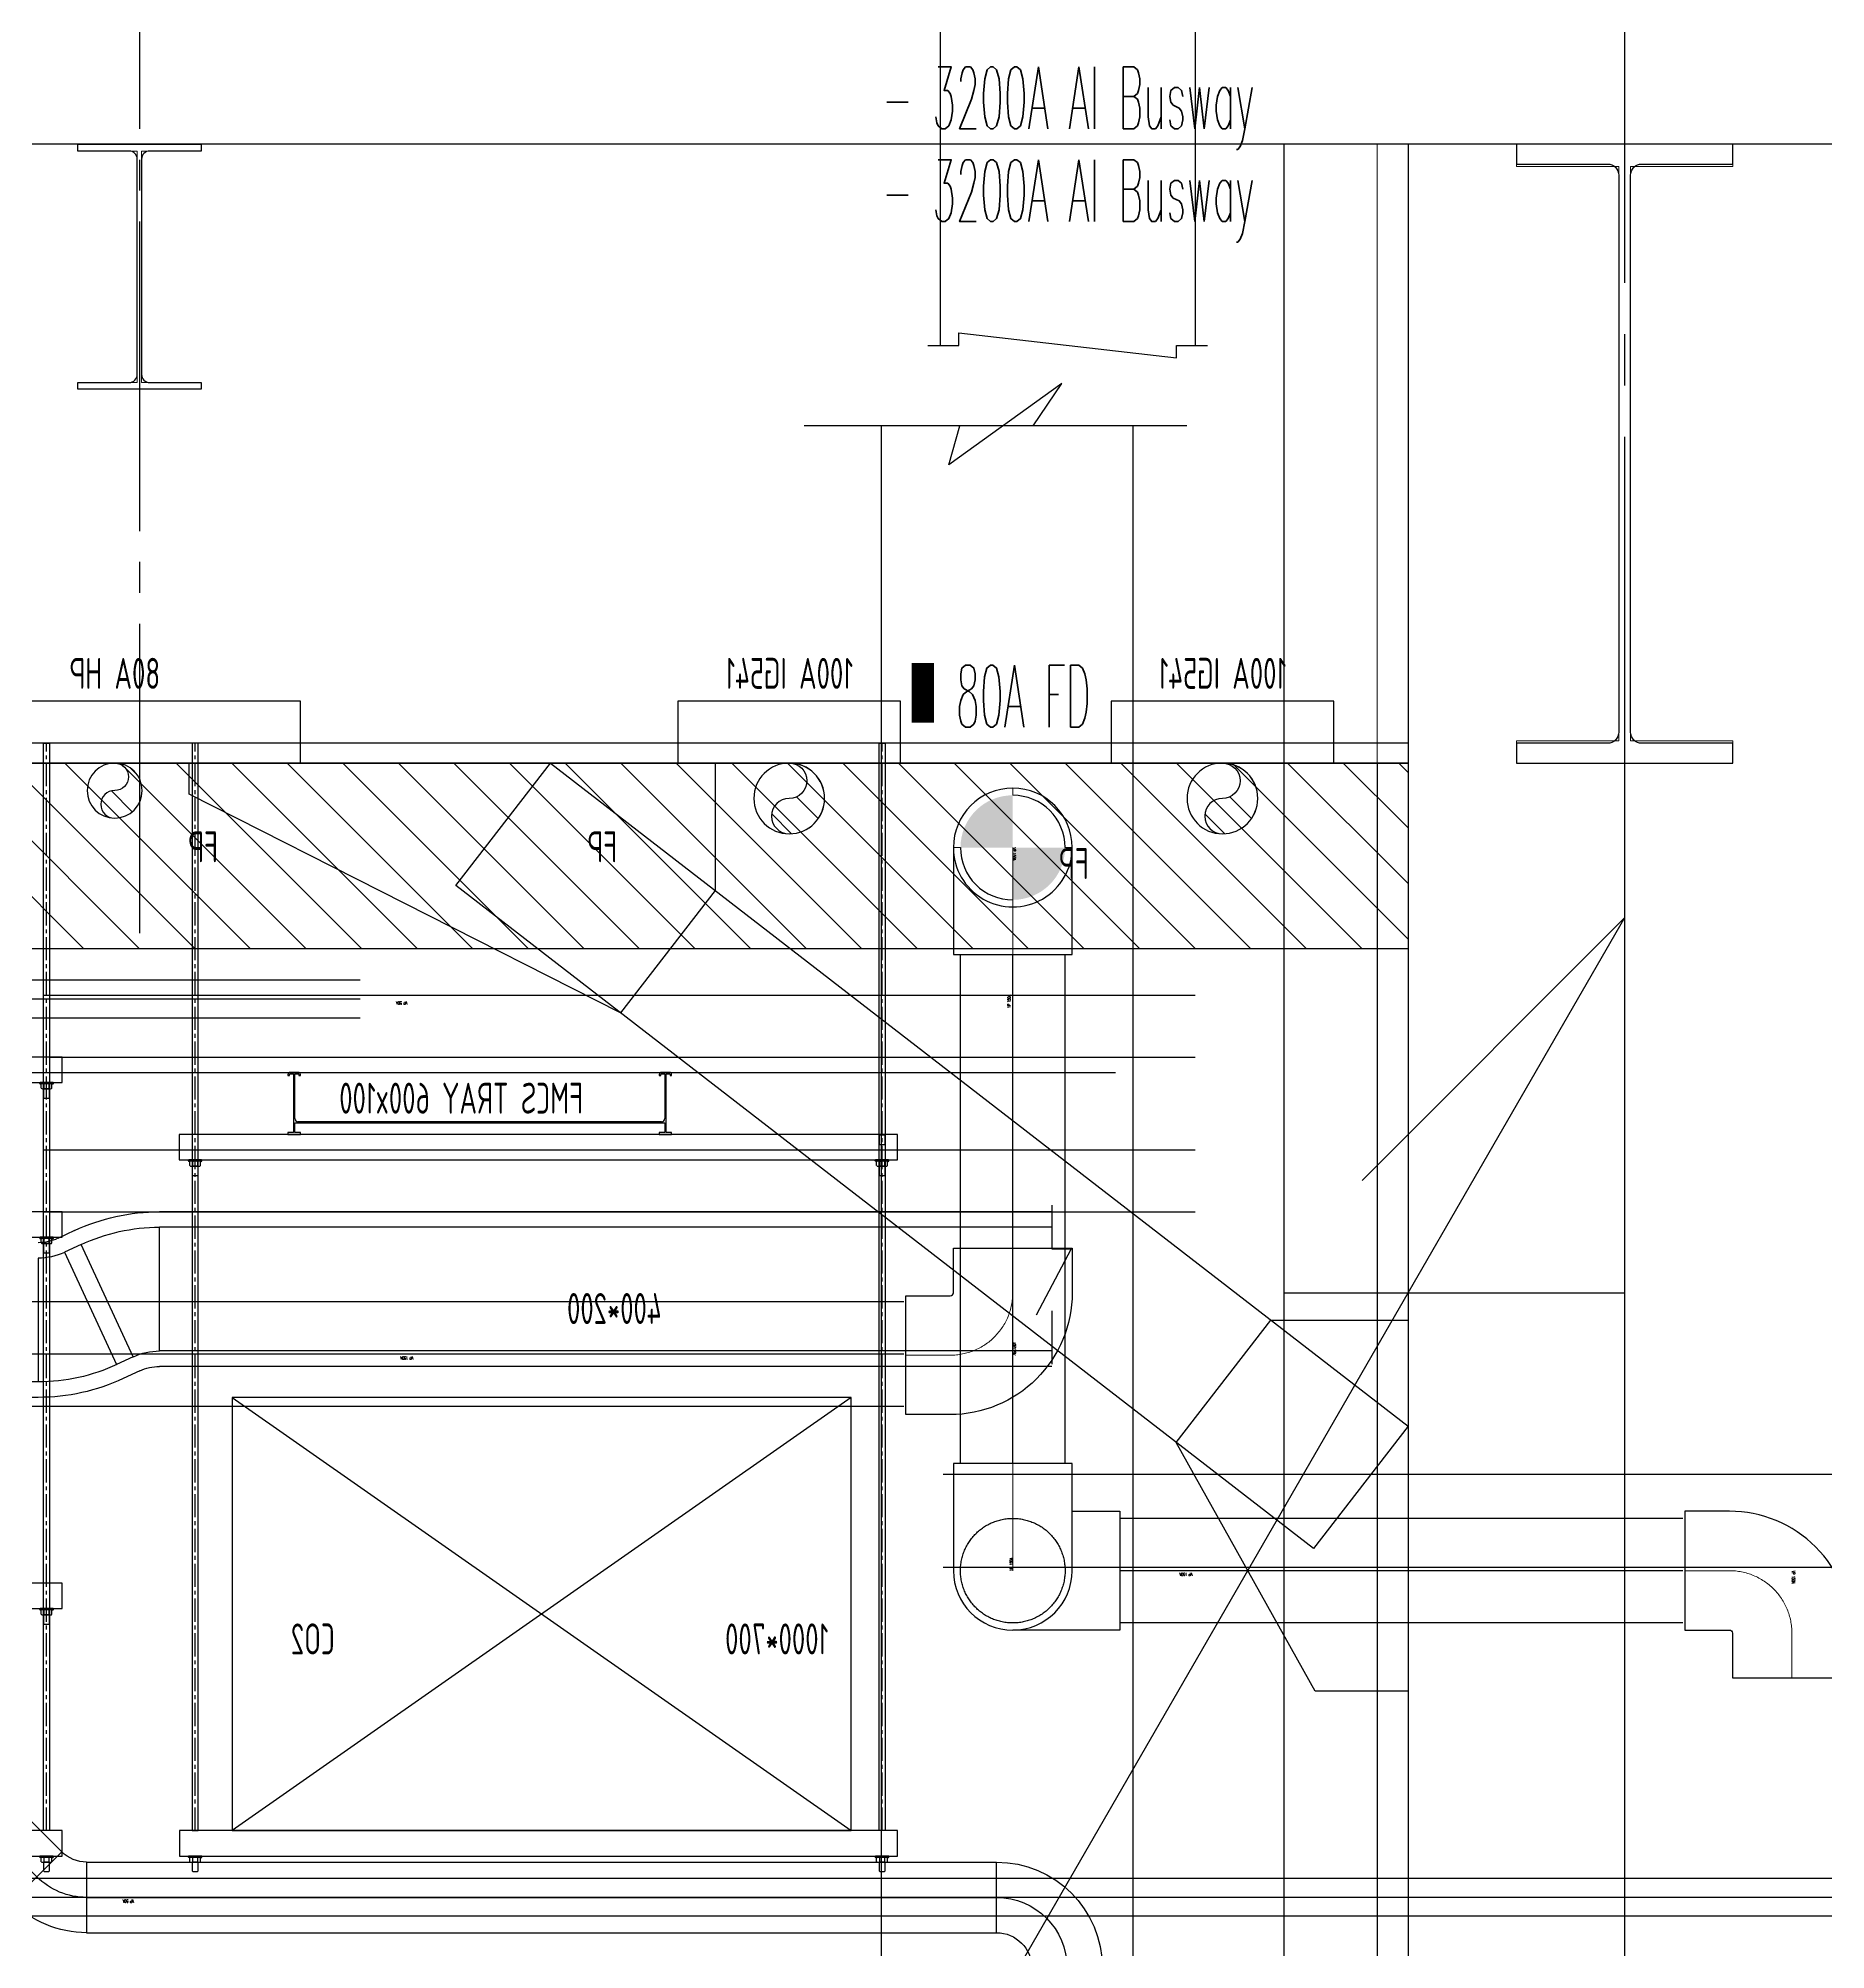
# Model space of a CAD drawing. Header units: millimetres. Extents: x -192235 to 515711, y 45168 to 947868.
# Drawn here: x 172436 to 175325, y 460807 to 463896 of the extents above; entities that cross this region are included whole.
import ezdxf
from ezdxf.enums import TextEntityAlignment as Align

# ---------------------------------------------------------------- set-up
doc = ezdxf.new("R2010")
doc.units = ezdxf.units.MM
doc.header["$LTSCALE"] = 1000
doc.header["$PDMODE"] = 1
for name, pattern in [('CENTER', [50.8, 31.75, -6.35, 6.35, -6.35]), ('DASHED', [19.05, 12.7, -6.35]), ('DIVIDE2', [15.875, 6.35, -3.175, 0, -3.175, 0, -3.175]), ('TPH12-SEC-@20-1$0$CENTERK0', [0.65, 0.5, -0.05, 0.05, -0.05]), ('TPH12-SEC-@20-1$0$CENTERK5', [6.916, 6.667, -0.083, 0.083, -0.083]), ('YFM1P-短$0$CENTER2', [1.125, 0.75, -0.125, 0.125, -0.125])]:
    doc.linetypes.add(name, pattern=pattern)
for name, color, linetype in [('0317新路徑', 240, 'Continuous'), ('E-POWER-CABL', 80, 'Continuous'), ('L10 電池室消防排水 動力管', 240, 'Continuous'), ('M-TXT', 3, 'Continuous'), ('TPH12-SEC-@20-1$0$H-SIN', 252, 'TPH12-SEC-@20-1$0$CENTERK5'), ('TPH12-SEC-@20-1$0$KABE1', 252, 'Continuous'), ('TPH12-SEC-@20-1$0$SIAGE1', 252, 'Continuous'), ('TPH12-SEC-@20-1$0$SIN-M', 252, 'Continuous'), ('TPH12-SEC-@20-1$0$STEEL2', 252, 'Continuous'), ('TPH12-SEC-@20-1$0$STEEL3', 252, 'Continuous'), ('TPH12-SEC-@20-1$0$YAJI', 252, 'Continuous'), ('YFM1P-短$0$A-WALL-IN.200K', 7, 'Continuous'), ('YFM1P-短$0$E-BWY-EQPM-N4', 40, 'Continuous'), ('YFM1P-短$0$E-XTR', 4, 'Continuous'), ('YFM1P-短$0$FS-LINE', 10, 'Continuous'), ('YFM1P-短$0$M-FOUN', 252, 'Continuous'), ('YFM1P-短$0$M-PIPE-CHWS12', 130, 'Continuous'), ('YFM1P-短$0$S-BEAM', 7, 'Continuous'), ('YFM1P-短$0$S-COL', 7, 'Continuous'), ('YFM1P-短$0$SM-SEC-Cm$0$SUPPORT', 2, 'Continuous'), ('YFM1P-短$0$SUPPORT', 2, 'Continuous'), ('YFM1P-短$0$U-ELE', 2, 'Continuous'), ('YFM1P-短$0$U-TXT', 3, 'Continuous')]:
    doc.layers.add(name, color=color, linetype=linetype)
doc.styles.add('aa-txt', font='simplex.shx', dxfattribs={"width": 0.7, "bigfont": 'chineset.shx'})
doc.styles.add('Romans', font='romans.shx', dxfattribs={"width": 0.6, "bigfont": 'stsl.shx'})
doc.styles.add('YFM1P-短$0$dim-txt', font='isocp.shx', dxfattribs={"width": 0.7, "bigfont": 'chineset.shx'})

# ---------------------------------------------------------------- blocks, each defined once
blk = doc.blocks.new('TPH12-SEC-@20-1')
at = {"layer": 'DEFPOINTS', "linetype": 'TPH12-SEC-@20-1$0$CENTERK0'}
blk.add_line((172600, 467500), (172600, 462400), dxfattribs=at)
at = {"layer": 'TPH12-SEC-@20-1$0$H-SIN'}
blk.add_line((175000, 484000), (175000, 447500), dxfattribs=at)
at = {"layer": 'TPH12-SEC-@20-1$0$KABE1'}
blk.add_line((190390, 463725), (99610, 463725), dxfattribs=at)
at = {"layer": 'TPH12-SEC-@20-1$0$SIAGE1'}
blk.add_line((175000, 462725), (175000, 462225), dxfattribs=at)
at = {"layer": 'TPH12-SEC-@20-1$0$SIN-M'}
blk.add_line((171399.2, 462225), (174177.5, 462225), dxfattribs=at)
at = {"layer": 'TPH12-SEC-@20-1$0$STEEL2'}
for points in [[(172500.5, 463725), (172699.5, 463725), (172699.5, 463714), (172616.5, 463714, 0.414214), (172603.5, 463701), (172603.5, 463353, 0.414214), (172616.5, 463340), (172699.5, 463340), (172699.5, 463329), (172500.5, 463329), (172500.5, 463340), (172583.5, 463340, 0.414214), (172596.5, 463353), (172596.5, 463701, 0.414214), (172583.5, 463714), (172500.5, 463714)], [(175175, 463725), (174825, 463725), (174825, 463693), (174972.5, 463693, -0.414214), (174990.5, 463675), (174990.5, 462775, -0.414214), (174972.5, 462757), (174825, 462757), (174825, 462725), (175175, 462725), (175175, 462757), (175027.5, 462757, -0.414214), (175009.5, 462775), (175009.5, 463675, -0.414214), (175027.5, 463693), (175175, 463693)]]:
    blk.add_lwpolyline(points, format="xyb", close=True, dxfattribs=at)
at = {"layer": 'TPH12-SEC-@20-1$0$STEEL3'}
blk.add_line((174650, 463725), (174650, 455050), dxfattribs=at)
at = {"layer": 'TPH12-SEC-@20-1$0$STEEL3', "linetype": 'Continuous'}
for p, q in [((174650, 462757), (160350, 462757)), ((174650, 462725), (160350, 462725))]:
    blk.add_line(p, q, dxfattribs=at)
for points in [[(173530.1, 462725), (173530.1, 462519.3), (173377.2, 462321.5), (172680.1, 462675), (172680.1, 462725)], [(174650, 461225), (174500, 461225), (174275.3, 461627.2), (174428.2, 461825), (174650, 461825)]]:
    blk.add_lwpolyline(points, dxfattribs=at)
blk.add_lwpolyline([(174497.1, 461455.8), (173111.1, 462527.2), (173264, 462725), (174650, 461653.6)], close=True, dxfattribs=at)
at = {"layer": 'TPH12-SEC-@20-1$0$YAJI'}
blk.add_lwpolyline([(174575.7, 462050.7), (175000, 462475), (173102.7, 459188.9), (172302.7, 459188.9)], dxfattribs=at)
blk = doc.blocks.new('YFM1P-短$0$A$C3b3b58d8')
at = {"layer": 'YFM1P-短$0$E-BWY-EQPM-N4'}
for p, q in [((9458.5, 1918.2), (9412.4, 1986.4)), ((9412.4, 1986.4), (9594.9, 1855)), ((9210.1, 1918.2), (9828.7, 1918.2)), ((9296.7, -5473.4), (9296.7, 1918.2)), ((9594.9, 1855), (9576.8, 1918.2)), ((9703.7, -5473.4), (9703.7, 1918.2)), ((350, 223.4), (9603.7, 223.4)), ((350, 73.4), (9603.7, 73.4))]:
    blk.add_line(p, q, dxfattribs=at)
blk = doc.blocks.new('*U1596')
for p, q in [((-1, 9.66), (-1, 9.5)), ((-1, 9.5), (-0.76, 9.5)), ((-0.76, 9.5), (-0.76, 9.66)), ((0.66, 10), (-0.66, 10)), ((-0.66, 9.76), (-0.12, 9.76)), ((-0.12, 9.76), (-0.12, 0.3)), ((0.12, 2.54), (0.12, 9.76)), ((0.12, 9.76), (0.66, 9.76)), ((0.76, 9.66), (0.76, 9.5)), ((0.76, 9.5), (1, 9.5)), ((1, 9.5), (1, 9.66)), ((59, 9.66), (59, 9.5)), ((59, 9.5), (59.24, 9.5)), ((59.24, 9.5), (59.24, 9.66)), ((60.66, 10), (59.34, 10)), ((59.34, 9.76), (59.88, 9.76)), ((59.88, 9.76), (59.88, 2.54)), ((60.12, 0.3), (60.12, 9.76)), ((60.12, 9.76), (60.66, 9.76)), ((60.76, 9.66), (60.76, 9.5)), ((60.76, 9.5), (61, 9.5)), ((61, 9.5), (61, 9.66)), ((-0.12, 0.3), (-1, 0.3)), ((-1, 0.3), (-1, 0)), ((-1, 0), (1, 0)), ((0.12, 1.84), (59.88, 1.84)), ((0.12, 0.3), (0.12, 1.84)), ((1, 0.3), (0.12, 0.3)), ((59.38, 2.04), (0.62, 2.04)), ((1, 0), (1, 0.3)), ((59.88, 0.3), (59, 0.3)), ((59, 0.3), (59, 0)), ((59, 0), (61, 0)), ((59.88, 1.84), (59.88, 0.3)), ((61, 0.3), (60.12, 0.3)), ((61, 0), (61, 0.3))]:
    blk.add_line(p, q)
for centre, radius, start, end in [((-0.66, 9.66), 0.34, 90, 180), ((-0.66, 9.66), 0.1, 90, 180), ((0.66, 9.66), 0.34, 360, 90), ((0.66, 9.66), 0.1, 360, 90), ((59.34, 9.66), 0.34, 90, 180), ((59.34, 9.66), 0.1, 90, 180), ((60.66, 9.66), 0.34, 0, 90), ((60.66, 9.66), 0.1, 360, 90), ((0.62, 2.54), 0.5, 180, 270), ((59.38, 2.54), 0.5, 270, 360)]:
    blk.add_arc(centre, radius, start, end)
blk = doc.blocks.new('YFM1P-短$0$Nut-M10')
for p, q in [((-10.9, 1.5), (-10.9, 0.5)), ((-8.7, 2.8), (-10.6, 2)), ((-10.4, 2), (10.4, 2)), ((-10.4, 0), (10.4, 0)), ((-8.7, 9.2), (-8.7, 2.8)), ((6.5, 10), (-6.5, 10)), ((-4.3, 9.2), (-4.3, 2.8)), ((4.3, 2.8), (4.3, 9.2)), ((8.7, 9.2), (8.7, 2.8)), ((8.7, 2.8), (10.6, 2)), ((10.9, 1.5), (10.9, 0.5))]:
    blk.add_line(p, q)
for centre, radius, start, end in [((-10.4, 1.5), 0.5, 90, 180), ((-10.4, 0.5), 0.5, 180, 270), ((-6.5, 6.7), 3.33, 49.441, 130.559), ((-6.5, 5.3), 3.33, 229.441, 310.559), ((0, -2.1), 12.1, 69.065, 110.935), ((0, 14.1), 12.1, 249.065, 290.935), ((6.5, 6.7), 3.33, 49.441, 130.559), ((6.5, 5.3), 3.33, 229.441, 310.559), ((10.4, 1.5), 0.5, 0, 90), ((10.4, 0.5), 0.5, 270, 0)]:
    blk.add_arc(centre, radius, start, end)
blk = doc.blocks.new('YFM1P-短$0$A$C24c94526')
at = {"layer": 'YFM1P-短$0$M-PIPE-CHWS12'}
h = blk.add_hatch(dxfattribs=at)
h.set_pattern_fill('ANGLE', color=1, scale=1.303571)
h.set_pattern_definition([(0, (-176590.451, -605437.679), (0, 9.10544643), [6.62214286, -2.48330357]), (90, (-176590.451, -605437.679), (-9.10544643, 6e-16), [6.62214286, -2.48330357])])
edge = h.paths.add_edge_path()
edge.add_arc((1956, 381.5), 151.2, 0, 360)
edge = h.paths.add_edge_path(flags=17)
edge.add_arc((1956, 381.5), 109.5, 0, 360)
h = blk.add_hatch(dxfattribs=at)
h.set_pattern_fill('ANGLE', color=1, scale=1.303571)
h.set_pattern_definition([(0, (-176190.451, -605437.679), (0, 9.10544643), [6.62214286, -2.48330357]), (90, (-176190.451, -605437.679), (-9.10544643, 6e-16), [6.62214286, -2.48330357])])
edge = h.paths.add_edge_path()
edge.add_arc((2356, 381.5), 151.2, 0, 360)
edge = h.paths.add_edge_path(flags=17)
edge.add_arc((2356, 381.5), 109.5, 0, 360)
for p, q in [((1956, 220), (1956, 543)), ((2356, 220), (2356, 543)), ((2117.5, 381.5), (1794.5, 381.5)), ((2517.5, 381.5), (2194.5, 381.5)), ((1816.7, 322.8), (1681.6, 187.7)), ((2216.7, 322.8), (2081.6, 187.7)), ((1849.1, 274.6), (1721.9, 147.4)), ((2249.1, 274.6), (2121.9, 147.4)), ((1897.3, 242.2), (1762.2, 107.1)), ((2297.3, 242.2), (2162.2, 107.1)), ((1681.6, 187.7), (1762.2, 107.1)), ((2081.6, 187.7), (2162.2, 107.1)), ((1641.3, 171), (171, 171)), ((171, 57), (171, 171)), ((1641.3, 171), (1641.3, 57)), ((2041.3, 171), (1922.2, 171)), ((2041.3, 171), (2041.3, 57)), ((1641.3, 114), (171, 114)), ((2041.3, 114), (1844.4, 114)), ((1641.3, 57), (171, 57)), ((2041.3, 57), (1762.6, 57)), ((114, 0), (0, 0))]:
    blk.add_line(p, q, dxfattribs=at)
for centre, radius in [((1956, 381.5), 151.2), ((2356, 381.5), 151.2), ((1956, 381.5), 109.5), ((2356, 381.5), 109.5)]:
    blk.add_circle(centre, radius, dxfattribs=at)
for centre, radius, start, end in [((1641.3, 228), 57, 270, 315), ((2041.3, 228), 57, 270, 315), ((171, 0), 171, 90, 180), ((1641.3, 228), 114, 270, 315), ((2041.3, 228), 114, 270, 315), ((171, 0), 114, 90, 180), ((1641.3, 228), 171, 270, 315), ((2041.3, 228), 171, 270, 315), ((171, 0), 57, 90, 180)]:
    blk.add_arc(centre, radius, start, end, dxfattribs=at)
blk = doc.blocks.new('YFM1P-短$0$剖面元素_3760_4', base_point=(73786.37, -4309.23))
at = {"layer": 'YFM1P-短$0$S-COL', "color": 8, "lineweight": 0}
blk.add_line((75321.37, -3819.23), (75321.37, -3376.73), dxfattribs=at)
blk = doc.blocks.new('YFM1P-短$0$剖面元素_3882_4', base_point=(73786.37, -4309.23))
at = {"layer": 'YFM1P-短$0$S-BEAM', "color": 2, "lineweight": 0}
for p, q in [((75268.87, -3286.73), (75268.87, -3290.33)), ((75303.87, -3286.73), (75303.87, -3290.33)), ((75285.42, -3290.33), (75268.87, -3290.33)), ((75285.42, -3290.33), (75285.42, -3383.13)), ((75287.32, -3290.33), (75287.32, -3383.13)), ((75303.87, -3290.33), (75287.32, -3290.33)), ((75268.87, -3383.13), (75268.87, -3386.73)), ((75285.42, -3383.13), (75268.87, -3383.13)), ((75303.87, -3383.13), (75287.32, -3383.13)), ((75303.87, -3383.13), (75303.87, -3386.73)), ((75303.87, -3386.73), (75268.87, -3386.73))]:
    blk.add_line(p, q, dxfattribs=at)
blk = doc.blocks.new('YFM1P-短$0$剖面元素_3906_4', base_point=(73786.37, -4309.23))
at = {"layer": 'YFM1P-短$0$S-BEAM', "color": 2, "lineweight": 0}
for p, q in [((75516.42, -3286.73), (75516.42, -3287.83)), ((75526.02, -3287.83), (75516.42, -3287.83)), ((75526.02, -3287.83), (75526.02, -3325.23)), ((75526.72, -3287.83), (75526.72, -3325.23)), ((75536.32, -3287.83), (75526.72, -3287.83)), ((75536.32, -3286.73), (75536.32, -3287.83)), ((75516.42, -3325.23), (75516.42, -3326.33)), ((75526.02, -3325.23), (75516.42, -3325.23)), ((75536.32, -3326.33), (75516.42, -3326.33)), ((75536.32, -3325.23), (75526.72, -3325.23)), ((75536.32, -3325.23), (75536.32, -3326.33))]:
    blk.add_line(p, q, dxfattribs=at)
blk = doc.blocks.new('YFM1P-短$0$剖面元素_4484_4', base_point=(73786.37, -4309.23))
at = {"layer": 'YFM1P-短$0$A-WALL-IN.200K', "color": 1, "lineweight": 0}
for p, q in [((75326.37, -3286.73), (75326.37, -3819.23)), ((75341.37, -3286.73), (75341.37, -3819.23))]:
    blk.add_line(p, q, dxfattribs=at)
blk = doc.blocks.new('YFM1P-短$0$A$Cec50b6d4')
at = {"layer": 'YFM1P-短$0$A-WALL-IN.200K', "lineweight": 0}
blk.add_blockref('YFM1P-短$0$剖面元素_4484_4', (0, 0), dxfattribs=at)
at = {"layer": 'YFM1P-短$0$S-BEAM', "lineweight": 0}
for name in ['YFM1P-短$0$剖面元素_3882_4', 'YFM1P-短$0$剖面元素_3906_4']:
    blk.add_blockref(name, (0, 0), dxfattribs=at)
at = {"layer": 'YFM1P-短$0$S-COL', "lineweight": 0}
blk.add_blockref('YFM1P-短$0$剖面元素_3760_4', (0, 0), dxfattribs=at)
blk = doc.blocks.new('YFM1P-短')
at = {"layer": 'YFM1P-短$0$E-XTR'}
h = blk.add_hatch(dxfattribs=at)
h.set_pattern_fill('ANSI31', color=256, scale=20, style=0)
h.set_pattern_definition([(45, (20356.235, 448116.99), (-44.90128, 44.90128), [])])
h.paths.add_polyline_path([(118447.8, 462425), (118447.8, 462725), (115350, 462725), (115350, 462425)])
at = {"layer": 'YFM1P-短$0$FS-LINE'}
h = blk.add_hatch(dxfattribs=at)
h.set_pattern_fill('ANSI31', color=256, scale=15, style=0)
h.set_pattern_definition([(45, (78333.756, 398609.82), (-33.67596, 33.67596), [])])
edge = h.paths.add_edge_path()
edge.add_arc((115650, 462667.9), 57.2, 90, 270)
edge.add_arc((115650, 462639.3), 28.6, 270, 450)
edge.add_arc((115650, 462696.4), 28.6, 90, 270, ccw=False)
h = blk.add_hatch(dxfattribs=at)
h.set_pattern_fill('ANSI31', color=256, scale=15, style=0)
h.set_pattern_definition([(45, (79033.756, 398609.82), (-33.67596, 33.67596), [])])
edge = h.paths.add_edge_path()
edge.add_arc((116350, 462667.9), 57.2, 90, 270)
edge.add_arc((116350, 462639.3), 28.6, 270, 450)
edge.add_arc((116350, 462696.4), 28.6, 90, 270, ccw=False)
h = blk.add_hatch(dxfattribs=at)
h.set_pattern_fill('ANSI31', color=256, scale=15, style=0)
h.set_pattern_definition([(45, (80896.396, 398634.296), (-33.67596, 33.67596), [])])
edge = h.paths.add_edge_path()
edge.add_arc((117440, 462680.6), 44.5, 90, 270)
edge.add_arc((117440, 462658.3), 22.2, 270, 450)
edge.add_arc((117440, 462702.8), 22.2, 90, 270, ccw=False)
at = {"layer": 'YFM1P-短$0$E-XTR'}
blk.add_lwpolyline([(118447.8, 462725), (115350, 462725), (115350, 462425), (118447.8, 462425)], close=True, dxfattribs=at)
at = {"layer": 'YFM1P-短$0$FS-LINE'}
for points in [[(115470, 462825), (115830, 462825), (115830, 462725), (115470, 462725)], [(116170, 462825), (116530, 462825), (116530, 462725), (116170, 462725)], [(117140, 462825), (118550, 462825), (118550, 462725), (117140, 462725)]]:
    blk.add_lwpolyline(points, close=True, dxfattribs=at)
for points in [[(115650, 462725, 1), (115650, 462667.9, -1), (115650, 462610.7, -1)], [(116350, 462725, 1), (116350, 462667.9, -1), (116350, 462610.7, -1)], [(117440, 462725, 1), (117440, 462680.6, -1), (117440, 462636.1, -1)]]:
    blk.add_lwpolyline(points, format="xyb", close=True, dxfattribs=at)
for centre, radius in [((115650, 462667.9), 57.2), ((116350, 462667.9), 57.2), ((117440, 462680.6), 44.5)]:
    blk.add_circle(centre, radius, dxfattribs=at)
at = {"layer": 'YFM1P-短$0$M-FOUN', "color": 5}
for p, q in [((115925.7, 462010.8), (115925.7, 461940.2)), ((115925.7, 462000), (117367.6, 462000)), ((115925.7, 461975), (117367.6, 461975)), ((117367.6, 461775), (117367.6, 461975)), ((117505, 461969.6), (117531.8, 461957)), ((115925.7, 461940.2), (115894.5, 461940.2)), ((115894.5, 461940.2), (115950.7, 461833)), ((117409.9, 461765.6), (117494.4, 461946.9)), ((117521.3, 461934.4), (117436.8, 461753.1)), ((117494.4, 461946.9), (117521.3, 461934.4)), ((117563.5, 461925), (117563.5, 461725)), ((115925.7, 461839.8), (115925.7, 461753.6)), ((115925.7, 461775), (117367.6, 461775)), ((117409.9, 461765.6), (117436.8, 461753.1)), ((115925.7, 461750), (117367.6, 461750)), ((117399.3, 461743), (117426.2, 461730.4)), ((117563.5, 461725), (117600, 461725)), ((117563.5, 461700), (117600, 461700))]:
    blk.add_line(p, q, dxfattribs=at)
at = {"layer": 'YFM1P-短$0$M-FOUN', "color": 1}
for p, q in [((116250, 461000), (116250, 461700)), ((116250, 461700), (117250, 461700)), ((116250, 461700), (117250, 461000)), ((117250, 461700), (116250, 461000)), ((117250, 461700), (117250, 461000)), ((117250, 461000), (116250, 461000))]:
    blk.add_line(p, q, dxfattribs=at)
at = {"layer": 'YFM1P-短$0$M-FOUN', "color": 2}
blk.add_lwpolyline([(115400, 453000), (115550, 453000), (115550, 462725), (115400, 462725)], close=True, dxfattribs=at)
at = {"layer": 'YFM1P-短$0$M-FOUN', "color": 5}
for centre, radius, start, end in [((117367.6, 461675), 325, 65, 90), ((117367.6, 461675), 300, 65, 90), ((117563.5, 462025), 75, 245, 270), ((117563.5, 462025), 100, 245, 270), ((117367.6, 461675), 100, 65, 90), ((117367.6, 461675), 75, 65, 90), ((117563.5, 462025), 300, 245, 270), ((117563.5, 462025), 325, 245, 270)]:
    blk.add_arc(centre, radius, start, end, dxfattribs=at)
at = {"layer": 'YFM1P-短$0$SM-SEC-Cm$0$SUPPORT'}
for points in [[(116195.2, 461000), (116204.8, 461000), (116204.8, 462757), (116195.2, 462757)], [(117314.8, 461000), (117305.2, 461000), (117305.2, 462757), (117314.8, 462757)], [(117545.2, 461000), (117554.8, 461000), (117554.8, 462757), (117545.2, 462757)]]:
    blk.add_lwpolyline(points, close=True, dxfattribs=at)
at = {"layer": 'YFM1P-短$0$SUPPORT', "linetype": 'YFM1P-短$0$CENTER2', "ltscale": 0.05}
for p, q in [((116200, 461000), (116200, 462757)), ((117310, 461000), (117310, 462757)), ((117550, 461000), (117550, 462757))]:
    blk.add_line(p, q, dxfattribs=at)
at = {"layer": 'YFM1P-短$0$SUPPORT'}
for points in [[(117525, 462250), (118475, 462250), (118475, 462208.7), (117525, 462208.7)], [(117546.2, 462183.7), (117545.2, 462184.7), (117545.2, 462198.7), (117554.8, 462198.7), (117554.8, 462184.7), (117553.8, 462183.7)], [(116175, 462125), (117336, 462125), (117336, 462083.7), (116175, 462083.7)], [(116196.2, 462108.7), (116195.2, 462109.7), (116195.2, 462123.7), (116204.8, 462123.7), (116204.8, 462109.7), (116203.8, 462108.7)], [(116196.2, 462058.7), (116195.2, 462059.7), (116195.2, 462073.7), (116204.8, 462073.7), (116204.8, 462059.7), (116203.8, 462058.7)], [(117306.2, 462058.7), (117305.2, 462059.7), (117305.2, 462073.7), (117314.8, 462073.7), (117314.8, 462059.7), (117313.8, 462058.7)], [(117525, 462000), (118475, 462000), (118475, 461958.7), (117525, 461958.7)], [(117546.2, 461933.7), (117545.2, 461934.7), (117545.2, 461948.7), (117554.8, 461948.7), (117554.8, 461934.7), (117553.8, 461933.7)], [(117525, 461400), (118475, 461400), (118475, 461358.7), (117525, 461358.7)], [(117546.2, 461333.7), (117545.2, 461334.7), (117545.2, 461348.7), (117554.8, 461348.7), (117554.8, 461334.7), (117553.8, 461333.7)], [(116175, 461000), (117335, 461000), (117335, 460958.7), (116175, 460958.7)], [(117525, 461000), (118475, 461000), (118475, 460958.7), (117525, 460958.7)], [(116196.2, 460933.7), (116195.2, 460934.7), (116195.2, 460948.7), (116204.8, 460948.7), (116204.8, 460934.7), (116203.8, 460933.7)], [(117306.2, 460933.7), (117305.2, 460934.7), (117305.2, 460948.7), (117314.8, 460948.7), (117314.8, 460934.7), (117313.8, 460933.7)], [(117546.2, 460933.7), (117545.2, 460934.7), (117545.2, 460948.7), (117554.8, 460948.7), (117554.8, 460934.7), (117553.8, 460933.7)]]:
    blk.add_lwpolyline(points, close=True, dxfattribs=at)
at = {"layer": 'YFM1P-短$0$U-ELE'}
for p, q in [((117555.2, 462350), (115694, 462350)), ((117545.2, 462250), (115694, 462250)), ((117555.2, 462100), (115694, 462100)), ((117555.2, 462000), (115694, 462000))]:
    blk.add_line(p, q, dxfattribs=at)
at = {"layer": 'YFM1P-短$0$M-FOUN', "xscale": 10, "yscale": 10, "zscale": 10}
blk.add_blockref('YFM1P-短$0$A$Cec50b6d4', (100000, 453500), dxfattribs=at)
at = {"layer": 'YFM1P-短$0$M-FOUN'}
for name, p in [('YFM1P-短$0$A$C3b3b58d8', (106497.3, 461351.9)), ('YFM1P-短$0$A$C24c94526', (115844, 460778))]:
    blk.add_blockref(name, p, dxfattribs=at)
at = {"layer": 'YFM1P-短$0$SUPPORT', "xscale": -1, "rotation": 180}
for p in [(117550, 462208.7), (116200, 462083.7), (117310, 462083.7), (117550, 461958.7), (117550, 461358.7), (116200, 460958.7), (117310, 460958.7), (117550, 460958.7)]:
    blk.add_blockref('YFM1P-短$0$Nut-M10', p, dxfattribs=at)
at = {"layer": 'YFM1P-短$0$U-ELE', "xscale": -10, "yscale": 10, "zscale": 10}
blk.add_blockref('*U1596', (117150, 462125), dxfattribs=at)
at = {"layer": 'YFM1P-短$0$FS-LINE', "style": 'YFM1P-短$0$dim-txt', "width": 0.7}
for s, p in [('100A IG541', (115650, 462870)), ('100A IG541', (116350, 462870)), ('80A HP', (117440, 462870))]:
    blk.add_text(s, height=50, dxfattribs=at).set_placement(p, align=Align.MIDDLE)
at = {"layer": 'YFM1P-短$0$U-TXT', "style": 'YFM1P-短$0$dim-txt', "width": 0.7}
for s, p in [('FP', (116628, 462564.6)), ('FP', (117273.1, 462564.6)), ('FP', (115865.9, 462537.6)), ('FMCS TRAY 600x100', (116683.1, 462158.5)), ('400*200', (116556.4, 461818.6)), ('1000*700', (116286.8, 461284.7)), ('CO2', (117084.1, 461284.7))]:
    blk.add_text(s, height=50, dxfattribs=at).set_placement(p)
blk = doc.blocks.new('*U381')
at = {"color": 0, "lineweight": -2}
for p, q in [((-134.5, 784.1), (-134.5, -125.9)), ((34.5, 784.1), (34.5, -125.9))]:
    blk.add_line(p, q, dxfattribs=at)
at = {"color": 40, "linetype": 'CENTER', "ltscale": 0.5}
blk.add_line((-50, 784.1), (-50, -125.9), dxfattribs=at)
at = {"layer": 'DEFPOINTS', "style": 'Romans', "width": 0.6}
blk.add_attdef('Size', (-46.4, -8.6), '', height=5, rotation=270, dxfattribs=at)
blk = doc.blocks.new('*U373')
at = {"color": 0, "lineweight": -2}
blk.add_lwpolyline([(96, -96), (96, -173), (-96, -173), (-96, 0)], dxfattribs=at)
at = {"layer": 'DEFPOINTS'}
blk.add_point((0, 0), dxfattribs=at)
at = {"layer": 'DEFPOINTS', "style": 'Romans', "width": 0.6}
blk.add_text('VP 150A', height=5, dxfattribs=at).set_placement((0, 0))
blk = doc.blocks.new('*U371')
at = {"color": 0, "lineweight": -2}
blk.add_lwpolyline([(173, -96), (173, 96), (101, 96, 0.414214), (-96, -101), (-96, -173), (96, -173), (96, -101, -0.414214), (101, -96)], format="xyb", close=True, dxfattribs=at)
at = {"color": 40, "linetype": 'CENTER', "lineweight": 15, "ltscale": 0.8}
blk.add_lwpolyline([(0, -173), (0, -101, -0.414214), (101, 0), (173, 0)], format="xyb", dxfattribs=at)
at = {"layer": 'DEFPOINTS'}
blk.add_point((0, 0), dxfattribs=at)
at = {"layer": 'DEFPOINTS', "style": 'Romans', "width": 0.6}
blk.add_text('VP 150A', height=5, dxfattribs=at).set_placement((0, 0))
blk = doc.blocks.new('*U372')
at = {"lineweight": -2}
h = blk.add_hatch(color=0, dxfattribs=at)
edge = h.paths.add_edge_path()
edge.add_line((0, -84.5), (0, 0))
edge.add_line((0, 0), (-84.5, 0))
edge.add_arc((0, 0), 84.5, 180, 270)
edge = h.paths.add_edge_path()
edge.add_line((0, 84.5), (0, 0))
edge.add_line((0, 0), (84.5, 0))
edge.add_arc((0, 0), 84.5, 0, 90)
at = {"color": 40, "linetype": 'CENTER', "lineweight": 15, "ltscale": 0.8}
for p, q in [((0, 96), (0, 84.5)), ((-96, 0), (-84.5, 0)), ((173, 0), (0, 0)), ((96, 0), (84.5, 0)), ((0, -84.5), (0, -96))]:
    blk.add_line(p, q, dxfattribs=at)
at = {"color": 0, "lineweight": -2}
blk.add_lwpolyline([(173, 96), (0, 96, 1), (0, -96), (173, -96)], format="xyb", close=True, dxfattribs=at)
for radius, start, end in [(96, 270, 90), (84.5, 90, 180), (84.5, 270, 0)]:
    blk.add_arc((0, 0), radius, start, end, dxfattribs=at)
at = {"layer": 'DEFPOINTS'}
blk.add_point((0, 0), dxfattribs=at)
at = {"layer": 'DEFPOINTS', "style": 'Romans', "width": 0.6}
blk.add_text('VP 150A', height=5, dxfattribs=at).set_placement((0, 0))
blk = doc.blocks.new('*U370')
at = {"color": 40, "linetype": 'CENTER', "lineweight": 15, "ltscale": 0.8}
blk.add_line((173, 0), (0, 0), dxfattribs=at)
at = {"color": 0, "lineweight": -2}
blk.add_lwpolyline([(173, 96), (0, 96, 1), (0, -96), (173, -96)], format="xyb", close=True, dxfattribs=at)
at = {"layer": 'DEFPOINTS', "linetype": 'DASHED'}
blk.add_circle((0, 0), 84.5, dxfattribs=at)
at = {"layer": 'DEFPOINTS'}
blk.add_point((0, 0), dxfattribs=at)
at = {"layer": 'DEFPOINTS', "style": 'Romans', "width": 0.6}
blk.add_text('VP 150A', height=5, dxfattribs=at).set_placement((0, 0))
blk = doc.blocks.new('*U382')
at = {"color": 0, "lineweight": -2}
for p, q in [((-134.5, 728.1), (-134.5, -94.9)), ((34.5, 728.1), (34.5, -94.9))]:
    blk.add_line(p, q, dxfattribs=at)
at = {"color": 40, "linetype": 'CENTER', "ltscale": 0.5}
blk.add_line((-50, 728.1), (-50, -94.9), dxfattribs=at)
at = {"layer": 'DEFPOINTS', "style": 'Romans', "width": 0.6}
blk.add_attdef('Size', (-46.4, -8.6), '', height=5, rotation=270, dxfattribs=at)
blk = doc.blocks.new('*U383')
at = {"color": 0, "lineweight": -2}
for p, q in [((-134.5, 784.1), (-134.5, -2552.8)), ((34.5, 784.1), (34.5, -2552.8))]:
    blk.add_line(p, q, dxfattribs=at)
at = {"color": 40, "linetype": 'CENTER', "ltscale": 0.5}
blk.add_line((-50, 784.1), (-50, -2552.8), dxfattribs=at)
at = {"layer": 'DEFPOINTS', "style": 'Romans', "width": 0.6}
blk.add_attdef('Size', (-46.4, -8.6), '', height=5, rotation=270, dxfattribs=at)
blk = doc.blocks.new('*U386')
at = {"color": 0, "lineweight": -2}
for p, q in [((-134.5, 784.1), (-134.5, -125.9)), ((34.5, 784.1), (34.5, -125.9))]:
    blk.add_line(p, q, dxfattribs=at)
at = {"color": 40, "linetype": 'CENTER', "ltscale": 0.5}
blk.add_line((-50, 784.1), (-50, -125.9), dxfattribs=at)
at = {"layer": 'DEFPOINTS', "style": 'Romans', "width": 0.6}
blk.add_attdef('Size', (-46.4, -8.6), '', height=5, rotation=270, dxfattribs=at)
blk = doc.blocks.new('*U387')
at = {"color": 0, "lineweight": -2}
for p, q in [((-134.5, 728.1), (-134.5, -94.9)), ((34.5, 728.1), (34.5, -94.9))]:
    blk.add_line(p, q, dxfattribs=at)
at = {"color": 40, "linetype": 'CENTER', "ltscale": 0.5}
blk.add_line((-50, 728.1), (-50, -94.9), dxfattribs=at)
at = {"layer": 'DEFPOINTS', "style": 'Romans', "width": 0.6}
blk.add_attdef('Size', (-46.4, -8.6), '', height=5, rotation=270, dxfattribs=at)
blk = doc.blocks.new('*U385')
at = {"color": 0, "lineweight": -2}
for p, q in [((-134.5, 784.1), (-134.5, -2552.8)), ((34.5, 784.1), (34.5, -2552.8))]:
    blk.add_line(p, q, dxfattribs=at)
at = {"color": 40, "linetype": 'CENTER', "ltscale": 0.5}
blk.add_line((-50, 784.1), (-50, -2552.8), dxfattribs=at)
at = {"layer": 'DEFPOINTS', "style": 'Romans', "width": 0.6}
blk.add_attdef('Size', (-46.4, -8.6), '', height=5, rotation=270, dxfattribs=at)
blk = doc.blocks.new('*U388')
at = {"color": 0, "lineweight": -2}
for p, q in [((34.8, 30.5), (1841.8, 30.5)), ((34.8, -30.5), (1841.8, -30.5))]:
    blk.add_line(p, q, dxfattribs=at)
at = {"color": 40, "linetype": 'CENTER', "ltscale": 0.5}
blk.add_line((34.8, 0), (1841.8, 0), dxfattribs=at)
at = {"layer": 'DEFPOINTS', "style": 'Romans', "width": 0.6}
blk.add_attdef('Size', (-41.4, 3.6), '', height=5, dxfattribs=at)
blk = doc.blocks.new('*U390')
at = {"color": 0, "lineweight": -2}
for p, q in [((-3115.1, 30.5), (1436.6, 30.5)), ((-3115.1, -30.5), (1436.6, -30.5))]:
    blk.add_line(p, q, dxfattribs=at)
at = {"color": 40, "linetype": 'CENTER', "ltscale": 0.5}
blk.add_line((-3115.1, 0), (1436.6, 0), dxfattribs=at)
at = {"layer": 'DEFPOINTS', "style": 'Romans', "width": 0.6}
blk.add_attdef('Size', (-41.4, 3.6), '', height=5, dxfattribs=at)

msp = doc.modelspace()

# ---------------------------------------------------------------- block references
msp.add_blockref('TPH12-SEC-@20-1', (0, 0))

# ---------------------------------------------------------------- next in the draw order: linework, layer by layer
for p, q in [((174450, 453200), (174450, 463725)), ((175000, 461868.487), (174450, 461868.487))]:
    msp.add_line(p, q)
at = {"layer": 'E-POWER-CABL'}
for p, q in [((173894, 464259.676), (173894, 463400)), ((174306, 464255), (174306, 463400))]:
    msp.add_line(p, q, dxfattribs=at)
msp.add_lwpolyline([(173874, 463400), (173924, 463400), (173924, 463420), (174276, 463380), (174276, 463400), (174326, 463400)], dxfattribs=at)

# ---------------------------------------------------------------- next in the draw order: block references
at = {"xscale": -1}
msp.add_blockref('YFM1P-短', (290000, 0), dxfattribs=at)
at = {"layer": '0317新路徑', "rotation": 180}
for name, p in [('*U388', (172991.32425, 462343.43967)), ('*U390', (172549.53213, 460892))]:
    msp.add_blockref(name, p, dxfattribs=at).add_auto_attribs({'Size': 'VP 50A'})
at = {"layer": 'L10 電池室消防排水 動力管', "color": 240}
for name, p, rotation in [('*U372', (174011.2625, 462588.475), 270), ('*U372', (174011.2625, 462588.475), 270), ('*U370', (174011.2625, 461419.975), 90), ('*U370', (174011.2625, 461419.975), 90), ('*U373', (174011.2625, 461419.975), 90), ('*U373', (174011.2625, 461419.975), 90)]:
    msp.add_blockref(name, p, dxfattribs=dict(at, rotation=rotation))
for name, p, rotation in [('*U382', (173961.2625, 462321.06634), 180), ('*U387', (173961.2625, 462321.06634), 180), ('*U381', (174310.17116, 461369.975), 270), ('*U386', (174310.17116, 461369.975), 270)]:
    msp.add_blockref(name, p, dxfattribs=dict(at, rotation=rotation)).add_auto_attribs({'Size': 'VP 150A'})
at = {"layer": 'L10 電池室消防排水 動力管', "color": 240, "linetype": 'DIVIDE2', "xscale": -1, "rotation": 270}
msp.add_blockref('*U371', (174011.2625, 461768.17215), dxfattribs=at)
msp.add_blockref('*U371', (174011.2625, 461768.17215), dxfattribs=at)
at = {"layer": 'L10 電池室消防排水 動力管', "color": 240, "linetype": 'DIVIDE2', "rotation": 270}
for name in ['*U383', '*U385']:
    msp.add_blockref(name, (173051.14559, 461719.63937), dxfattribs=at).add_auto_attribs({'Size': 'VP 150A'})
at = {"layer": 'L10 電池室消防排水 動力管', "rotation": 270}
msp.add_blockref('*U371', (175270.28807, 461419.975), dxfattribs=at)

# ---------------------------------------------------------------- next in the draw order: texts
at = {"layer": 'M-TXT', "style": 'aa-txt', "width": 0.45}
for s, p in [('- 3200A Al Busway', (173800, 463800)), ('- 3200A Al Busway', (173800, 463650)), ('  ■ 80A FD', (173781.85301, 462833.29522))]:
    msp.add_text(s, height=100, dxfattribs=at).set_placement(p, align=Align.MIDDLE_LEFT)

doc.saveas('drawing.dxf')
